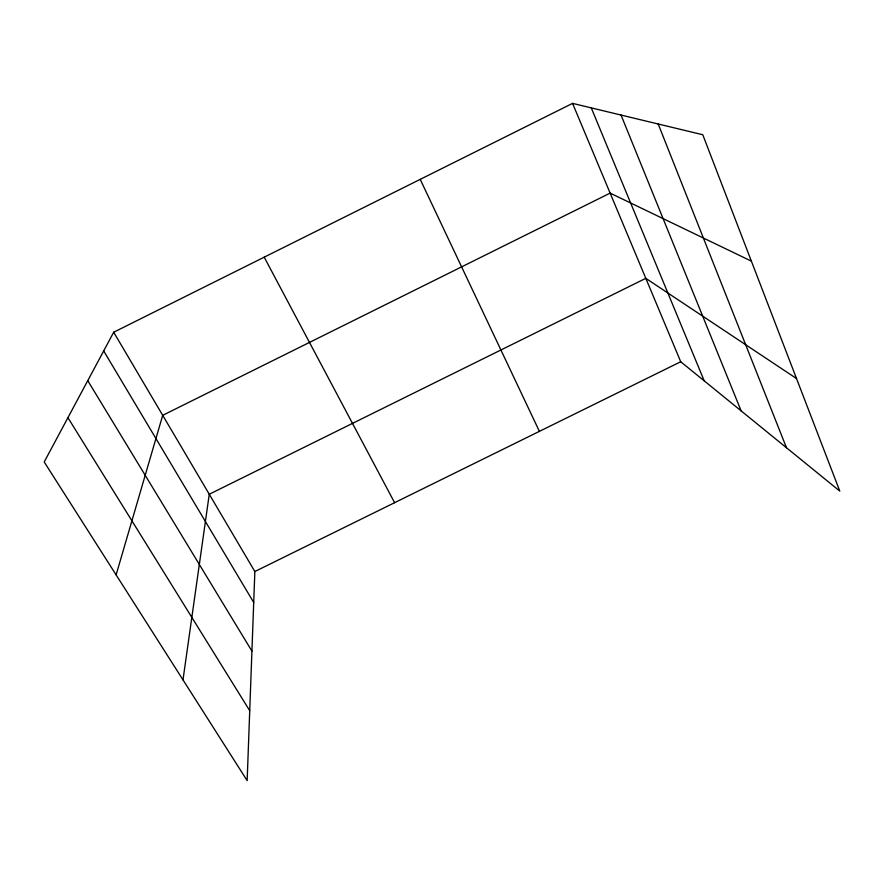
<?xml version="1.0" encoding="UTF-8"?>
<svg xmlns="http://www.w3.org/2000/svg" width="884" height="884" viewBox="0 0 884 884"><rect width="100%" height="100%" fill="white"/><g stroke="black" fill="none" stroke-linecap="round" stroke-linejoin="round"><path stroke-width="1.33" d="M113.693 332.24L254.857 571.528L247.155 780.627L44.2 461.967L113.693 332.24L572.567 103.373L702.769 134.744L839.8 491.106L680.724 361.744L572.567 103.373M182.988 679.884L209.265 494.244L645.806 278.327L796.517 378.54M116.113 574.887L162.711 415.314L610.137 193.11L751.367 261.134M254.857 571.528L680.724 361.744M67.924 417.679L249.73 710.703M87.759 380.661L251.929 651.121M103.682 350.937L253.719 602.501M264.205 257.167L394.607 502.687M420.22 179.353L539.395 431.359M591.274 107.881L704.216 380.849M621.043 115.053L741.146 410.883M658.204 124.003L786.484 447.757"/></g></svg>
